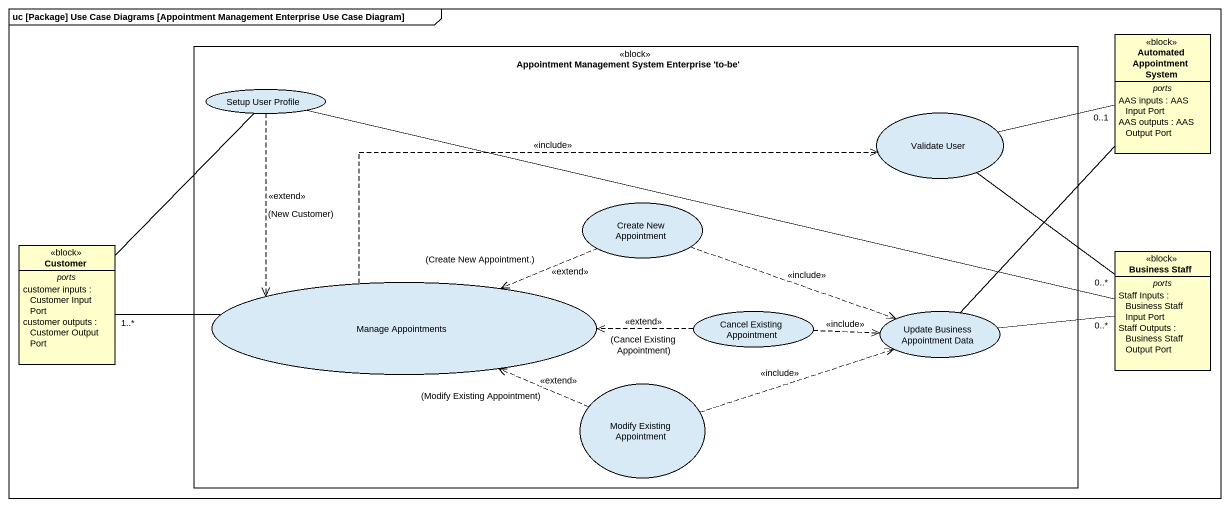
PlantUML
@startuml
mainframe uc [Package] Use Case Diagrams [Appointment Management Enterprise Use Case Diagram]
allowmixing
hide circle
hide empty members
rectangle "Appointment Management System Enterprise 'to-be'" as Appointment_Management <<block>> {
  usecase "Setup User Profile" as Setup_User_Profile
  usecase "Validate User" as Validate_User
  usecase "Create New Appointment" as Create_New_Appointment
  usecase "Manage Appointments" as Manage_Appointments
  usecase "Cancel Existing Appointment" as Cancel_Existing_Appointment
  usecase "Update Business Appointment Data" as Update_Business_Appointment
  usecase "Modify Existing Appointment" as Modify_Existing_Appointment
}
class "Automated Appointment System" as Automated_Appointment_System <<block>> {
  -- ports --
  AAS inputs : AAS Input Port
  AAS outputs : AAS Output Port
}
class Customer <<block>> {
  -- ports --
  customer inputs : Customer Input Port
  customer outputs : Customer Output Port
}
class "Business Staff" as Business_Staff <<block>> {
  -- ports --
  Staff Inputs : Business Staff Input Port
  Staff Outputs : Business Staff Output Port
}
Setup_User_Profile -- Customer
Setup_User_Profile ..> Manage_Appointments : <<extend>>\n(New Customer)
Validate_User -right- "0..1" Automated_Appointment_System
Validate_User -- "0..*" Business_Staff
Create_New_Appointment .left.> Manage_Appointments : (Create New Appointment.)\n<<extend>>
Create_New_Appointment .right.> Update_Business_Appointment : <<include>>
Business_Staff -left- Setup_User_Profile
Manage_Appointments .right.> Validate_User : <<include>>
Manage_Appointments -left- "1..*" Customer
Cancel_Existing_Appointment .left.> Manage_Appointments : <<extend>>\n(Cancel Existing Appointment)
Cancel_Existing_Appointment .right.> Update_Business_Appointment : <<include>>
Update_Business_Appointment -up- Automated_Appointment_System
Update_Business_Appointment -right- "0..*" Business_Staff
Modify_Existing_Appointment .left.> Manage_Appointments : <<extend>>\n(Modify Existing Appointment)
Modify_Existing_Appointment .right.> Update_Business_Appointment : <<include>>
@enduml
